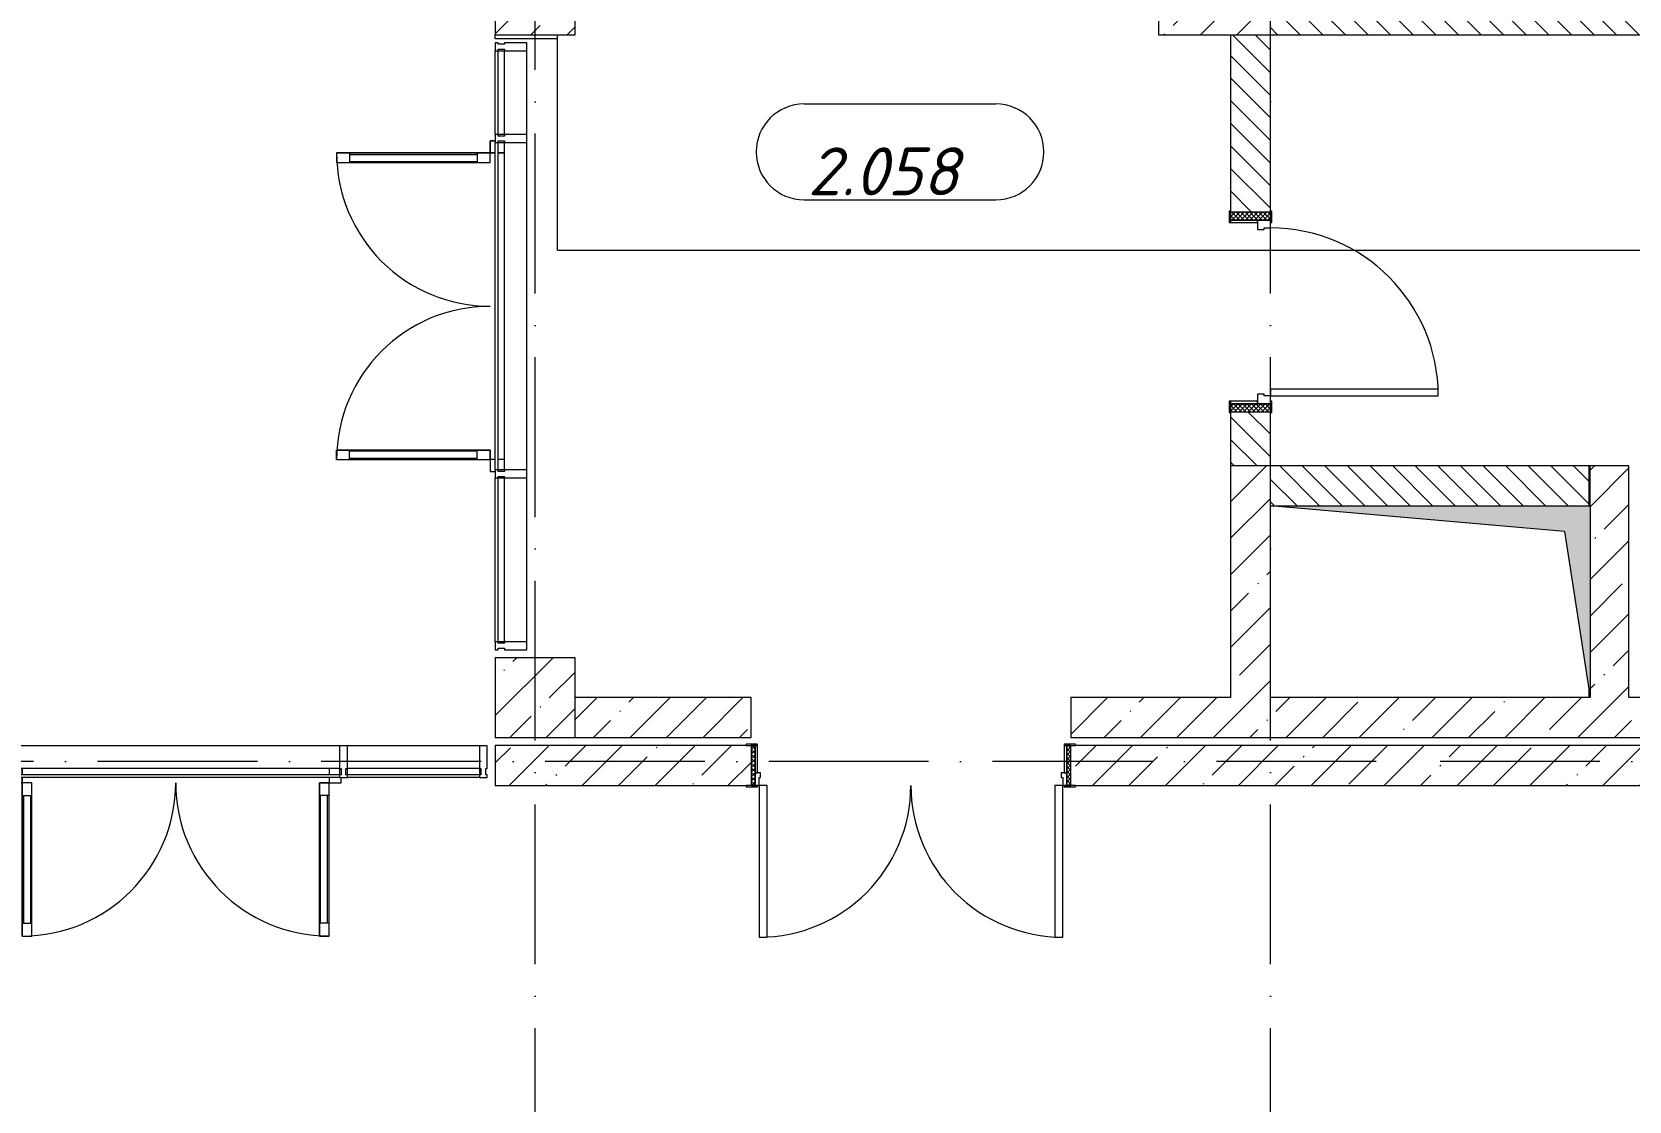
# Model space of a CAD drawing. Header units: millimetres. Extents: x -6467 to 106027, y -7090 to 195095.
# Drawn here: x 6701 to 16694, y 7255 to 13949 of the extents above; entities that cross this region are included whole.
import ezdxf

# ---------------------------------------------------------------- set-up
doc = ezdxf.new("R2010")
doc.units = ezdxf.units.MM
doc.linetypes.add('50_200_ШТРИХ_1Т_ш5_п1_п1_', pattern=[1400, 1000, -200, 0, -200])
for name, color, linetype, lineweight, true_color in [('A-AREA-IDEN-1', 7, 'Continuous', 9, 0xaaaaaa), ('A-GENM-1', 7, 'Continuous', 9, 0xaaaaaa), ('M-EQPM-1', 7, 'Continuous', 9, 0xaaaaaa), ('M-EQPM-2', 7, 'Continuous', 9, 0xe2e2e2), ('Оси-3', 7, '50_200_ШТРИХ_1Т_ш5_п1_п1_', 9, 0xaaaaaa)]:
    doc.layers.add(name, color=color, linetype=linetype, lineweight=lineweight, true_color=true_color)
for name, color, linetype, lineweight in [('A-DETL-GENF', 7, 'Continuous', 9), ('A-DOOR', 7, 'Continuous', 9), ('A-DOOR-2', 7, 'Continuous', 5), ('A-DOOR-FRAM', 7, 'Continuous', 9), ('A-DOOR-FRAM-2', 7, 'Continuous', 5), ('A-FLOR', 7, 'Continuous', 9), ('A-GLAZ-CWMG', 7, 'Continuous', 9), ('A-GLAZ-CWMG-1', 7, 'Continuous', 20), ('A-WALL', 7, 'Continuous', 5), ('I-WALL', 7, 'Continuous', 5), ('S-COLS', 7, 'Continuous', 9), ('S-COLS-1', 7, 'Continuous', 5)]:
    doc.layers.add(name, color=color, linetype=linetype, lineweight=lineweight)
doc.styles.add('ISOCPEUR_I', font='isocpeui.ttf', dxfattribs={"height": 300})
pattern_1 = [(135, (0, 0), (-70.71068, -70.71068), [])]
pattern_2 = [(45, (0, 0), (-228.0985, 228.0985), []), (45, (228.1, 0), (-228.0985, 228.0985), [403.225, -80.645, 6.706, -73.939])]

# ---------------------------------------------------------------- blocks, each defined once
blk = doc.blocks.new('Подъем актового зала1 - Подъем актового зала-21151440-АИ_План этажа Радиаторы_2')
at = {"layer": 'A-FLOR'}
for q in [(9990, 13931), (22915, 12582.1)]:
    blk.add_line((9990, 12582.1), q, dxfattribs=at)
blk = doc.blocks.new('Дверь_Витражная_СКБ_2Ст - ДВВ_ДАО_СОШ_Коридор EIW60-23489693-АИ_План этажа Радиаторы_2')
at = {"layer": 'A-DETL-GENF'}
for p, q in [((-960, 40), (-960, 0)), ((-960, 0), (-960, 40)), ((960, 40), (960, 0)), ((960, 40), (960, 0)), ((-1035, -50), (-1035, -17)), ((-1035, -17), (-1035, -50)), ((-960, -50), (-1035, -50)), ((-1035, -50), (-960, -50)), ((-960, -17), (-960, -50)), ((-960, -50), (-960, -17)), ((-900, -50), (-960, -50)), ((-960, -1010), (-960, -50)), ((-900, -50), (-960, -50)), ((-960, -50), (-960, -1010)), ((-900, -1010), (-900, -50)), ((-900, -1010), (-900, -50)), ((900, -50), (960, -50)), ((900, -1010), (900, -50)), ((900, -50), (900, -1010)), ((960, -50), (900, -50)), ((960, -17), (960, -50)), ((960, -17), (960, -50)), ((960, -1010), (960, -50)), ((960, -1010), (960, -50)), ((960, -50), (1035, -50)), ((960, -50), (1035, -50)), ((1035, -50), (1035, -17)), ((1035, -50), (1035, -17)), ((-960, -130), (-900, -130)), ((-950, -930), (-950, -130)), ((-906, -930), (-906, -130)), ((960, -130), (900, -130)), ((906, -930), (906, -130)), ((950, -930), (950, -130)), ((-960, -930), (-900, -930)), ((960, -930), (900, -930)), ((-960, -1010), (-900, -1010)), ((-960, -1010), (-900, -1010)), ((960, -1010), (900, -1010)), ((900, -1010), (960, -1010))]:
    blk.add_line(p, q, dxfattribs=at)
at = {"layer": 'A-DOOR-2'}
for p, q in [((-960, -1010), (-960, -50)), ((960, -1010), (960, -50))]:
    blk.add_line(p, q, dxfattribs=at)
for centre, start, end in [((-960, -50), 270, 0), ((960, -50), 180, 270)]:
    blk.add_arc(centre, 960, start, end, dxfattribs=at)
blk = doc.blocks.new('Прямоугольный импост - Импост структурный с накладкой - 180мм-21819183-АИ_План этажа Радиаторы_2')
at = {"layer": 'A-GLAZ-CWMG'}
for p, q in [((9600, 11206), (9600, 13256)), ((9617, 13256), (9657, 13256)), ((9617, 11206), (9617, 13256)), ((9657, 11206), (9657, 13256)), ((9797, 11206), (9797, 13256)), ((9657, 11206), (9617, 11206))]:
    blk.add_line(p, q, dxfattribs=at)
blk = doc.blocks.new('Прямоугольный импост - Импост структурный с накладкой - 180мм-26311728-АИ_План этажа Радиаторы_2')
at = {"layer": 'A-GLAZ-CWMG'}
for p, q in [((9600, 10131), (9600, 11156)), ((9617, 11156), (9657, 11156)), ((9617, 10131), (9617, 11156)), ((9657, 10131), (9657, 11156)), ((9797, 10131), (9797, 11156)), ((9657, 10131), (9617, 10131))]:
    blk.add_line(p, q, dxfattribs=at)
blk = doc.blocks.new('110_Дверь_СКБ_1_адиаторы_20')
at = {"layer": 'A-DOOR-2'}
h = blk.add_hatch(dxfattribs=at)
h.set_pattern_fill('FP_122', color=256, style=0, pattern_type=2)
h.set_pattern_definition([(135, (1701.41, 189.685), (-14.14214, -14.14214), []), (225, (1701.41, 189.685), (14.14214, -14.14214), [])])
h.paths.add_polyline_path([(637.5, 125), (587.5, 125), (587.5, -125), (637.5, -125)])
at = {"layer": 'A-DOOR-FRAM-2'}
h = blk.add_hatch(dxfattribs=at)
h.set_pattern_fill('FP_123', color=256, style=0, pattern_type=2)
h.set_pattern_definition([(45, (-421.384, 189.685), (-14.1421, 14.1421), []), (135, (-421.384, 189.685), (-14.1421, -14.1421), [])])
h.paths.add_polyline_path([(-562.5, 125), (-612.5, 125), (-612.5, -125), (-562.5, -125)])
at = {"layer": 'A-DOOR'}
for p, q in [((537.5, 1175), (497.5, 1175)), ((497.5, 1175), (497.5, 125)), ((537.5, 125), (537.5, 1175)), ((497.5, 125), (537.5, 125))]:
    blk.add_line(p, q, dxfattribs=at)
at = {"layer": 'A-DOOR-2'}
blk.add_arc((537.5, 125), 1050, 90, 180, dxfattribs=at)
at = {"layer": 'A-DOOR-FRAM'}
for p, q in [((-547.5, 133), (-617.5, 133)), ((-617.5, 133), (-617.5, 125)), ((-617.5, 125), (-547.5, 125)), ((-562.5, 125), (-612.5, 125)), ((-612.5, 125), (-612.5, -125)), ((-512.5, 125), (-562.5, 125)), ((-562.5, 125), (-562.5, 45)), ((-562.5, -125), (-562.5, 125)), ((-547.5, 125), (-562.5, 125)), ((-562.5, 125), (-562.5, 124)), ((-562.5, 124), (-547.5, 124)), ((-547.5, 125), (-547.5, 133)), ((-547.5, 124), (-547.5, 125)), ((-512.5, 85), (-512.5, 125)), ((537.5, 125), (537.5, 85)), ((587.5, 125), (537.5, 125)), ((642.5, 133), (572.5, 133)), ((572.5, 133), (572.5, 125)), ((587.5, 125), (572.5, 125)), ((572.5, 125), (572.5, 124)), ((572.5, 125), (642.5, 125)), ((572.5, 124), (587.5, 124)), ((587.5, 45), (587.5, 125)), ((637.5, 125), (587.5, 125)), ((587.5, 125), (587.5, -125)), ((587.5, 124), (587.5, 125)), ((637.5, -125), (637.5, 125)), ((642.5, 125), (642.5, 133)), ((-562.5, 45), (-502.5, 45)), ((-547.5, 45), (-562.5, 45)), ((-562.5, 45), (-562.5, -125)), ((-547.5, -125), (-547.5, 45)), ((-502.5, 85), (-512.5, 85)), ((-502.5, 45), (-502.5, 85)), ((537.5, 85), (527.5, 85)), ((527.5, 85), (527.5, 45)), ((527.5, 45), (587.5, 45)), ((587.5, 45), (572.5, 45)), ((572.5, 45), (572.5, -125)), ((587.5, -125), (587.5, 45)), ((-547.5, -125), (-617.5, -125)), ((-617.5, -125), (-617.5, -133)), ((-617.5, -133), (-547.5, -133)), ((-612.5, -125), (-562.5, -125)), ((-562.5, -125), (-547.5, -125)), ((-547.5, -133), (-547.5, -125)), ((572.5, -125), (587.5, -125)), ((642.5, -125), (572.5, -125)), ((572.5, -125), (572.5, -133)), ((572.5, -133), (642.5, -133)), ((587.5, -125), (637.5, -125)), ((642.5, -133), (642.5, -125))]:
    blk.add_line(p, q, dxfattribs=at)
blk = doc.blocks.new('Прямоугольный импост - Импост структурный с накладкой - 180мм-20786475-АИ_План этажа Радиаторы_2')
at = {"layer": 'A-GLAZ-CWMG-1'}
for p, q in [((-25, 0), (-25, 17)), ((-25, 17), (25, 17)), ((-15, 0), (-25, 0)), ((-15, -40), (-15, 0)), ((25, 0), (15, 0)), ((15, 0), (15, -40)), ((25, 17), (25, 0)), ((-25, -180), (-25, -40)), ((-25, -40), (-15, -40)), ((15, -40), (25, -40)), ((25, -40), (25, -180)), ((25, -180), (-25, -180))]:
    blk.add_line(p, q, dxfattribs=at)
blk = doc.blocks.new('Прямоугольный импост - Импост структурный с накладкой - 180мм-23818297-АИ_План этажа Радиаторы_2')
at = {"layer": 'A-GLAZ-CWMG'}
for p, q in [((9500, 9478), (8675, 9478)), ((8675, 9298), (8675, 9338)), ((9500, 9338), (8675, 9338)), ((9500, 9298), (8675, 9298)), ((9500, 9338), (9500, 9298)), ((9500, 9281), (8675, 9281))]:
    blk.add_line(p, q, dxfattribs=at)
blk = doc.blocks.new('Дверь_Витражная_СКБ_2Ст - ДВВ_ДАО_СОШ_Коридор EIW30-22655007-АИ_План этажа Радиаторы_2')
at = {"layer": 'A-DETL-GENF'}
for p, q in [((-960, 40), (-960, 0)), ((-960, 0), (-960, 40)), ((960, 40), (960, 0)), ((960, 40), (960, 0)), ((-1035, -50), (-1035, -17)), ((-1035, -17), (-1035, -50)), ((-960, -50), (-1035, -50)), ((-1035, -50), (-960, -50)), ((-960, -17), (-960, -50)), ((-960, -50), (-960, -17)), ((-900, -50), (-960, -50)), ((-960, -1010), (-960, -50)), ((-900, -50), (-960, -50)), ((-960, -50), (-960, -1010)), ((-900, -1010), (-900, -50)), ((-900, -1010), (-900, -50)), ((900, -50), (960, -50)), ((900, -1010), (900, -50)), ((900, -50), (900, -1010)), ((960, -50), (900, -50)), ((960, -17), (960, -50)), ((960, -17), (960, -50)), ((960, -1010), (960, -50)), ((960, -1010), (960, -50)), ((960, -50), (1035, -50)), ((960, -50), (1035, -50)), ((1035, -50), (1035, -17)), ((1035, -50), (1035, -17)), ((-960, -130), (-900, -130)), ((-950, -930), (-950, -130)), ((-906, -930), (-906, -130)), ((960, -130), (900, -130)), ((906, -930), (906, -130)), ((950, -930), (950, -130)), ((-960, -930), (-900, -930)), ((960, -930), (900, -930)), ((-960, -1010), (-900, -1010)), ((-960, -1010), (-900, -1010)), ((960, -1010), (900, -1010)), ((900, -1010), (960, -1010))]:
    blk.add_line(p, q, dxfattribs=at)
at = {"layer": 'A-DOOR-2'}
for p, q in [((-960, -1010), (-960, -50)), ((960, -1010), (960, -50))]:
    blk.add_line(p, q, dxfattribs=at)
for centre, start, end in [((-960, -50), 270, 0), ((960, -50), 180, 270)]:
    blk.add_arc(centre, 960, start, end, dxfattribs=at)
blk = doc.blocks.new('Канал вертикальный прямоугольный - Шахта - значок проема-24087316-АИ_План этажа Радиаторы_2')
at = {"layer": 'M-EQPM-2'}
blk.add_hatch(color=256, dxfattribs=at).paths.add_polyline_path([(600, 1000), (-600, 1000), (-600, -1000), (-440, 840)])
at = {"layer": 'M-EQPM-1'}
for p, q in [((-600, -1000), (-600, 1000)), ((-600, 1000), (600, 1000)), ((-440, 840), (600, 1000)), ((600, 1000), (600, -1000)), ((-440, 840), (-600, -1000)), ((600, -1000), (-600, -1000))]:
    blk.add_line(p, q, dxfattribs=at)
blk = doc.blocks.new('110_Дверь_СКБ_2Ст - СОШ_Д-22_1_Дв_2000x2400h_Физкультурный зал_ Зал для хореографии_ Снарядная_ Инвентарная_EI60-25231022-АИ_План этажа Радиаторы_2')
at = {"layer": 'A-DOOR-2'}
h = blk.add_hatch(dxfattribs=at)
h.set_pattern_fill('FP_135', color=256, style=0, pattern_type=2)
h.set_pattern_definition([(135, (1301.41, 189.685), (-14.1421, -14.1421), []), (225, (1301.41, 189.685), (14.1421, -14.1421), [])])
h.paths.add_polyline_path([(1012.5, 125), (987.5, 125), (987.5, -125), (1012.5, -125)])
at = {"layer": 'A-DOOR-FRAM-2'}
h = blk.add_hatch(dxfattribs=at)
h.set_pattern_fill('FP_136', color=256, style=0, pattern_type=2)
h.set_pattern_definition([(45, (-821.384, 189.685), (-14.1421, 14.1421), []), (135, (-821.384, 189.685), (-14.1421, -14.1421), [])])
h.paths.add_polyline_path([(-962.5, 125), (-987.5, 125), (-987.5, -125), (-962.5, -125)])
at = {"layer": 'A-DOOR'}
for p, q in [((-937.5, 1075), (-937.5, 125)), ((-887.5, 1075), (-937.5, 1075)), ((-887.5, 125), (-887.5, 1075)), ((962.5, 1075), (912.5, 1075)), ((912.5, 1075), (912.5, 125)), ((962.5, 125), (962.5, 1075)), ((-937.5, 125), (-887.5, 125)), ((912.5, 125), (962.5, 125))]:
    blk.add_line(p, q, dxfattribs=at)
at = {"layer": 'A-DOOR-2'}
for centre, start, end in [((-937.5, 125), 360, 90), ((962.5, 125), 90, 180)]:
    blk.add_arc(centre, 950, start, end, dxfattribs=at)
at = {"layer": 'A-DOOR-FRAM'}
for p, q in [((-947.5, 133), (-1017.5, 133)), ((-1017.5, 133), (-1017.5, 125)), ((-1017.5, 125), (-947.5, 125)), ((-962.5, 125), (-987.5, 125)), ((-987.5, 125), (-987.5, -125)), ((-937.5, 125), (-962.5, 125)), ((-962.5, 125), (-962.5, 45)), ((-962.5, -125), (-962.5, 125)), ((-947.5, 125), (-947.5, 133)), ((-937.5, 75), (-937.5, 125)), ((962.5, 125), (962.5, 75)), ((987.5, 125), (962.5, 125)), ((1042.5, 133), (972.5, 133)), ((972.5, 133), (972.5, 125)), ((972.5, 125), (1042.5, 125)), ((987.5, 45), (987.5, 125)), ((1012.5, 125), (987.5, 125)), ((987.5, 125), (987.5, -125)), ((1012.5, -125), (1012.5, 125)), ((1042.5, 125), (1042.5, 133)), ((-962.5, 45), (-927.5, 45)), ((-947.5, 45), (-962.5, 45)), ((-962.5, 45), (-962.5, -125)), ((-947.5, -125), (-947.5, 45)), ((-927.5, 75), (-937.5, 75)), ((-927.5, 45), (-927.5, 75)), ((962.5, 75), (952.5, 75)), ((952.5, 75), (952.5, 45)), ((952.5, 45), (987.5, 45)), ((987.5, 45), (972.5, 45)), ((972.5, 45), (972.5, -125)), ((987.5, -125), (987.5, 45)), ((-947.5, -125), (-1017.5, -125)), ((-1017.5, -125), (-1017.5, -133)), ((-1017.5, -133), (-947.5, -133)), ((-987.5, -125), (-962.5, -125)), ((-962.5, -125), (-947.5, -125)), ((-947.5, -133), (-947.5, -125)), ((972.5, -125), (987.5, -125)), ((1042.5, -125), (972.5, -125)), ((972.5, -125), (972.5, -133)), ((972.5, -133), (1042.5, -133)), ((987.5, -125), (1012.5, -125)), ((1042.5, -133), (1042.5, -125))]:
    blk.add_line(p, q, dxfattribs=at)
blk = doc.blocks.new('BSC_Колонна _Прямоугольная - 500х500-V270-АИ_План этажа Радиаторы_2')
at = {"layer": 'S-COLS-1'}
h = blk.add_hatch(dxfattribs=at)
h.set_pattern_fill('FP_166', color=256, style=0, pattern_type=2)
h.set_pattern_definition([(45, (-9850, -9781.04), (-228.0985, 228.0985), []), (45, (-9621.9, -9781.04), (-228.0985, 228.0985), [403.225, -80.645, 6.706, -73.939])])
h.paths.add_polyline_path([(-250, -250), (250, -250), (250, 250), (-250, 250)])
for p, q in [((250, 250), (-250, 250)), ((-250, 250), (-250, -250)), ((250, -250), (250, 250)), ((-250, -250), (250, -250))]:
    blk.add_line(p, q, dxfattribs=at)
blk = doc.blocks.new('BSC_Колонна _Прямоугольная - 500х500-V277-АИ_План этажа Радиаторы_2')
at = {"layer": 'S-COLS-1'}
h = blk.add_hatch(dxfattribs=at)
h.set_pattern_fill('FP_173', color=256, style=0, pattern_type=2)
h.set_pattern_definition([(45, (-9850, -14181.04), (-228.0985, 228.0985), []), (45, (-9621.9, -14181.04), (-228.0985, 228.0985), [403.225, -80.645, 6.706, -73.939])])
h.paths.add_polyline_path([(-250, -250), (250, -250), (250, 250), (-250, 250)])
for p, q in [((250, 250), (-250, 250)), ((-250, 250), (-250, -250)), ((250, -250), (250, 250)), ((-250, -250), (250, -250))]:
    blk.add_line(p, q, dxfattribs=at)
blk = doc.blocks.new('BSC_Колонна _Прямоугольная - 500х700-V345-АИ_План этажа Радиаторы_2')
at = {"layer": 'S-COLS-1'}
h = blk.add_hatch(dxfattribs=at)
h.set_pattern_fill('FP_236', color=256, style=0, pattern_type=2)
h.set_pattern_definition([(315, (-14181.04, 14100), (228.0985, 228.0985), []), (315, (-14181.04, 13871.9), (228.0985, 228.0985), [403.225, -80.645, 6.706, -73.939])])
h.paths.add_polyline_path([(-250, -350), (250, -350), (250, 350), (-250, 350)])
for p, q in [((250, 350), (-250, 350)), ((-250, 350), (-250, -350)), ((250, -350), (250, 350)), ((-250, -350), (250, -350))]:
    blk.add_line(p, q, dxfattribs=at)
blk = doc.blocks.new('АР_Перемычка1 - АР_Перемычка-25545941-АИ_План этажа Радиаторы_2')
at = {"layer": 'A-GENM-1'}
blk.add_line((-250, -125), (-243, -125), dxfattribs=at)
blk = doc.blocks.new('Прямоугольный импост - Импост структурный с накладкой - 180мм-26315132-АИ_План этажа Радиаторы_2')
at = {"layer": 'A-GLAZ-CWMG'}
for p, q in [((9600, 13306), (9600, 13831)), ((9617, 13831), (9657, 13831)), ((9617, 13306), (9617, 13831)), ((9657, 13306), (9657, 13831)), ((9797, 13306), (9797, 13831)), ((9657, 13306), (9617, 13306))]:
    blk.add_line(p, q, dxfattribs=at)
blk = doc.blocks.new('AAR_СКБ_Марка_помещения_1_5 ммп - Номер-27962133-АИ_План этажа Радиаторы_2')
at = {"layer": 'A-AREA-IDEN-1'}
for p, q in [((-2.987, 3), (3.013, 3)), ((-2.987, 0), (3.013, 0))]:
    blk.add_line(p, q, dxfattribs=at)
for centre, start, end in [((-2.987, 1.5), 90, 270), ((3.013, 1.5), 270, 90)]:
    blk.add_arc(centre, 1.5, start, end, dxfattribs=at)

msp = doc.modelspace()

# ---------------------------------------------------------------- hatches: boundary and pattern name
at = {"layer": 'A-WALL'}
h = msp.add_hatch(dxfattribs=at)
h.set_pattern_fill('FP_1', color=256, style=0, pattern_type=2)
h.set_pattern_definition(pattern_2)
h.paths.add_polyline_path([(14450, 9781), (14450, 11231), (14200, 11231), (14200, 9781)])
h = msp.add_hatch(dxfattribs=at)
h.set_pattern_fill('FP_1', color=256, style=0, pattern_type=2)
h.set_pattern_definition(pattern_2)
h.paths.add_polyline_path([(16450, 9781), (16442.9, 9827), (16442.9, 9781)])
h.paths.add_polyline_path([(16692.9, 9781), (16692.9, 11231), (16442.9, 11231), (16442.9, 10981), (16450, 10981), (16450, 9781)])
h = msp.add_hatch(dxfattribs=at)
h.set_pattern_fill('FP_1', color=256, style=0, pattern_type=2)
h.set_pattern_definition(pattern_2)
h.paths.add_polyline_path([(22850, 9531), (22850, 9781), (13200, 9781), (13200, 9531), (22760.4, 9531)])
h.paths.add_polyline_path([(10100, 9531), (11200, 9531), (11200, 9781), (10100, 9781)])
h = msp.add_hatch(dxfattribs=at)
h.set_pattern_fill('FP_1', color=256, style=0, pattern_type=2)
h.set_pattern_definition(pattern_2)
h.paths.add_polyline_path([(22760.4, 9231), (25800, 9231), (25800, 9481), (13200, 9481), (13200, 9231), (19438.4, 9231)])
h.paths.add_polyline_path([(11200, 9231), (11200, 9481), (9600, 9481), (9600, 9231), (11170, 9231)])
at = {"layer": 'I-WALL'}
h = msp.add_hatch(dxfattribs=at)
h.set_pattern_fill('FP_2', color=256, style=0, pattern_type=2)
h.set_pattern_definition(pattern_1)
h.paths.add_polyline_path([(22850, 13931), (22850, 14181), (20850, 14181), (20850, 14131), (20920, 14131), (20920, 13931), (22760.4, 13931)])
h.paths.add_polyline_path([(18770, 13931), (19380, 13931), (19380, 14131), (19450, 14131), (19450, 14181), (18700, 14181), (18700, 14131), (18770, 14131)])
h.paths.add_polyline_path([(17230, 13931), (17230, 14131), (17300, 14131), (17300, 14181), (14450, 14181), (14450, 13931), (16116.5, 13931)])
h = msp.add_hatch(dxfattribs=at)
h.set_pattern_fill('FP_2', color=256, style=0, pattern_type=2)
h.set_pattern_definition(pattern_1)
h.paths.add_polyline_path([(14450, 11231), (14450, 11571), (14200, 11571), (14200, 11231)])
h.paths.add_polyline_path([(14200, 12821), (14450, 12821), (14450, 13931), (14200, 13931), (14200, 12826)])
h = msp.add_hatch(dxfattribs=at)
h.set_pattern_fill('FP_2', color=256, style=0, pattern_type=2)
h.set_pattern_definition(pattern_1)
h.paths.add_polyline_path([(16290, 10981), (16450, 10981), (16450, 11231), (14450, 11231), (14450, 10981), (16116.5, 10981)])

# ---------------------------------------------------------------- linework, layer by layer
at = {"layer": 'A-FLOR'}
for p, q in [((9600, 13905), (9600, 13931)), ((9990, 13905), (9600, 13905))]:
    msp.add_line(p, q, dxfattribs=at)
at = {"layer": 'A-WALL'}
for p, q in [((14200, 13931), (14200, 12826)), ((14450, 12826), (14450, 13931)), ((14450, 13931), (17230, 13931)), ((14200, 11566), (14200, 9781)), ((14450, 9781), (14450, 11566)), ((16692.9, 11231), (14200, 11231)), ((16442.9, 11231), (16442.9, 10981)), ((16450, 10981), (16450, 11231)), ((16692.9, 9781), (16692.9, 11231)), ((16442.9, 9827), (16442.9, 9781)), ((11200, 9781), (10100, 9781)), ((11200, 9531), (11200, 9781)), ((14200, 9781), (13200, 9781)), ((13200, 9781), (13200, 9531)), ((16442.9, 9781), (14450, 9781)), ((22850, 9781), (16692.9, 9781)), ((10100, 9531), (11200, 9531)), ((13200, 9531), (22850, 9531)), ((11170, 9481), (9600, 9481)), ((9600, 9481), (9600, 9231)), ((25800, 9481), (13230, 9481)), ((9600, 9231), (11170, 9231)), ((13230, 9231), (25800, 9231))]:
    msp.add_line(p, q, dxfattribs=at)
at = {"layer": 'Оси-3'}
for p, q in [((9850, -5889.7), (9850, 91281)), ((14450, -5889.7), (14450, 49636.1)), ((104718, 9381), (-5267.3, 9381))]:
    msp.add_line(p, q, dxfattribs=at)

# ---------------------------------------------------------------- block references
at = {"layer": 'A-AREA-IDEN-1', "xscale": 199.9999999999999, "yscale": 199.9999999999999, "zscale": 199.9999999999999}
msp.add_blockref('AAR_СКБ_Марка_помещения_1_5 ммп - Номер-27962133-АИ_План этажа Радиаторы_2', (12129.8, 12897.6), dxfattribs=at)
at = {"layer": 'A-DOOR-2'}
for name, p, rotation in [('Дверь_Витражная_СКБ_2Ст - ДВВ_ДАО_СОШ_Коридор EIW60-23489693-АИ_План этажа Радиаторы_2', (9617, 12231), 269.9999999999999), ('110_Дверь_СКБ_1_адиаторы_20', (14325, 12208.5), 269.9999999999999), ('110_Дверь_СКБ_2Ст - СОШ_Д-22_1_Дв_2000x2400h_Физкультурный зал_ Зал для хореографии_ Снарядная_ Инвентарная_EI60-25231022-АИ_План этажа Радиаторы_2', (12212.5, 9356), 180)]:
    msp.add_blockref(name, p, dxfattribs=dict(at, rotation=rotation))
msp.add_blockref('Дверь_Витражная_СКБ_2Ст - ДВВ_ДАО_СОШ_Коридор EIW30-22655007-АИ_План этажа Радиаторы_2', (7600, 9298), dxfattribs=at)
at = {"layer": 'A-FLOR'}
msp.add_blockref('Подъем актового зала1 - Подъем актового зала-21151440-АИ_План этажа Радиаторы_2', (0, 0), dxfattribs=at)
at = {"layer": 'A-GENM-1', "rotation": 269.9999999999999}
msp.add_blockref('АР_Перемычка1 - АР_Перемычка-25545941-АИ_План этажа Радиаторы_2', (14325, 12821), dxfattribs=at)
at = {"layer": 'A-GLAZ-CWMG', "extrusion": (0, 0, -1)}
for p, rotation in [((-9617, 13856), 270.0000000000001), ((-9617, 13281), 270.0000000000001), ((-9617, 11181), 270.0000000000001), ((-9617, 10106), 270.0000000000001), ((-8650, 9298), 180), ((-9525, 9298), 180)]:
    msp.add_blockref('Прямоугольный импост - Импост структурный с накладкой - 180мм-20786475-АИ_План этажа Радиаторы_2', p, dxfattribs=dict(at, rotation=rotation))
at = {"layer": 'A-GLAZ-CWMG'}
for name in ['Прямоугольный импост - Импост структурный с накладкой - 180мм-26315132-АИ_План этажа Радиаторы_2', 'Прямоугольный импост - Импост структурный с накладкой - 180мм-21819183-АИ_План этажа Радиаторы_2', 'Прямоугольный импост - Импост структурный с накладкой - 180мм-26311728-АИ_План этажа Радиаторы_2', 'Прямоугольный импост - Импост структурный с накладкой - 180мм-23818297-АИ_План этажа Радиаторы_2']:
    msp.add_blockref(name, (0, 0), dxfattribs=at)
at = {"layer": 'A-GLAZ-CWMG', "rotation": 89.99999999999991}
msp.add_blockref('Прямоугольный импост - Импост структурный с накладкой - 180мм-21819183-АИ_План этажа Радиаторы_2', (19831, -319), dxfattribs=at)
at = {"layer": 'M-EQPM-1', "rotation": 269.9999999999997}
msp.add_blockref('Канал вертикальный прямоугольный - Шахта - значок проема-24087316-АИ_План этажа Радиаторы_2', (15450, 10381), dxfattribs=at)
at = {"layer": 'S-COLS'}
for name, p in [('BSC_Колонна _Прямоугольная - 500х500-V277-АИ_План этажа Радиаторы_2', (9850, 14181)), ('BSC_Колонна _Прямоугольная - 500х500-V270-АИ_План этажа Радиаторы_2', (9850, 9781))]:
    msp.add_blockref(name, p, dxfattribs=at)
at = {"layer": 'S-COLS', "rotation": 89.9999999999999}
msp.add_blockref('BSC_Колонна _Прямоугольная - 500х700-V345-АИ_План этажа Радиаторы_2', (14100, 14181), dxfattribs=at)

# ---------------------------------------------------------------- texts
at = {"layer": 'A-AREA-IDEN-1', "insert": (12026.6, 12925.8), "char_height": 300, "width": 952, "attachment_point": 8, "line_spacing_factor": 1.139951, "style": 'ISOCPEUR_I'}
msp.add_mtext('\\pxqc,t8.46667,16.93333,25.4,33.86667,42.33333,50.8,59.26667,67.73333,76.2,84.66667,93.13333,101.6,110.06667,118.53333,127,135.46667,143.93333,152.4,160.86667,169.33333,177.8,186.26667,194.73333,203.2,211.66667,220.13333,228.6,237.06667,245.53333,254,262.46667,270.93333;{2.058}', dxfattribs=at)

doc.saveas('drawing.dxf')
